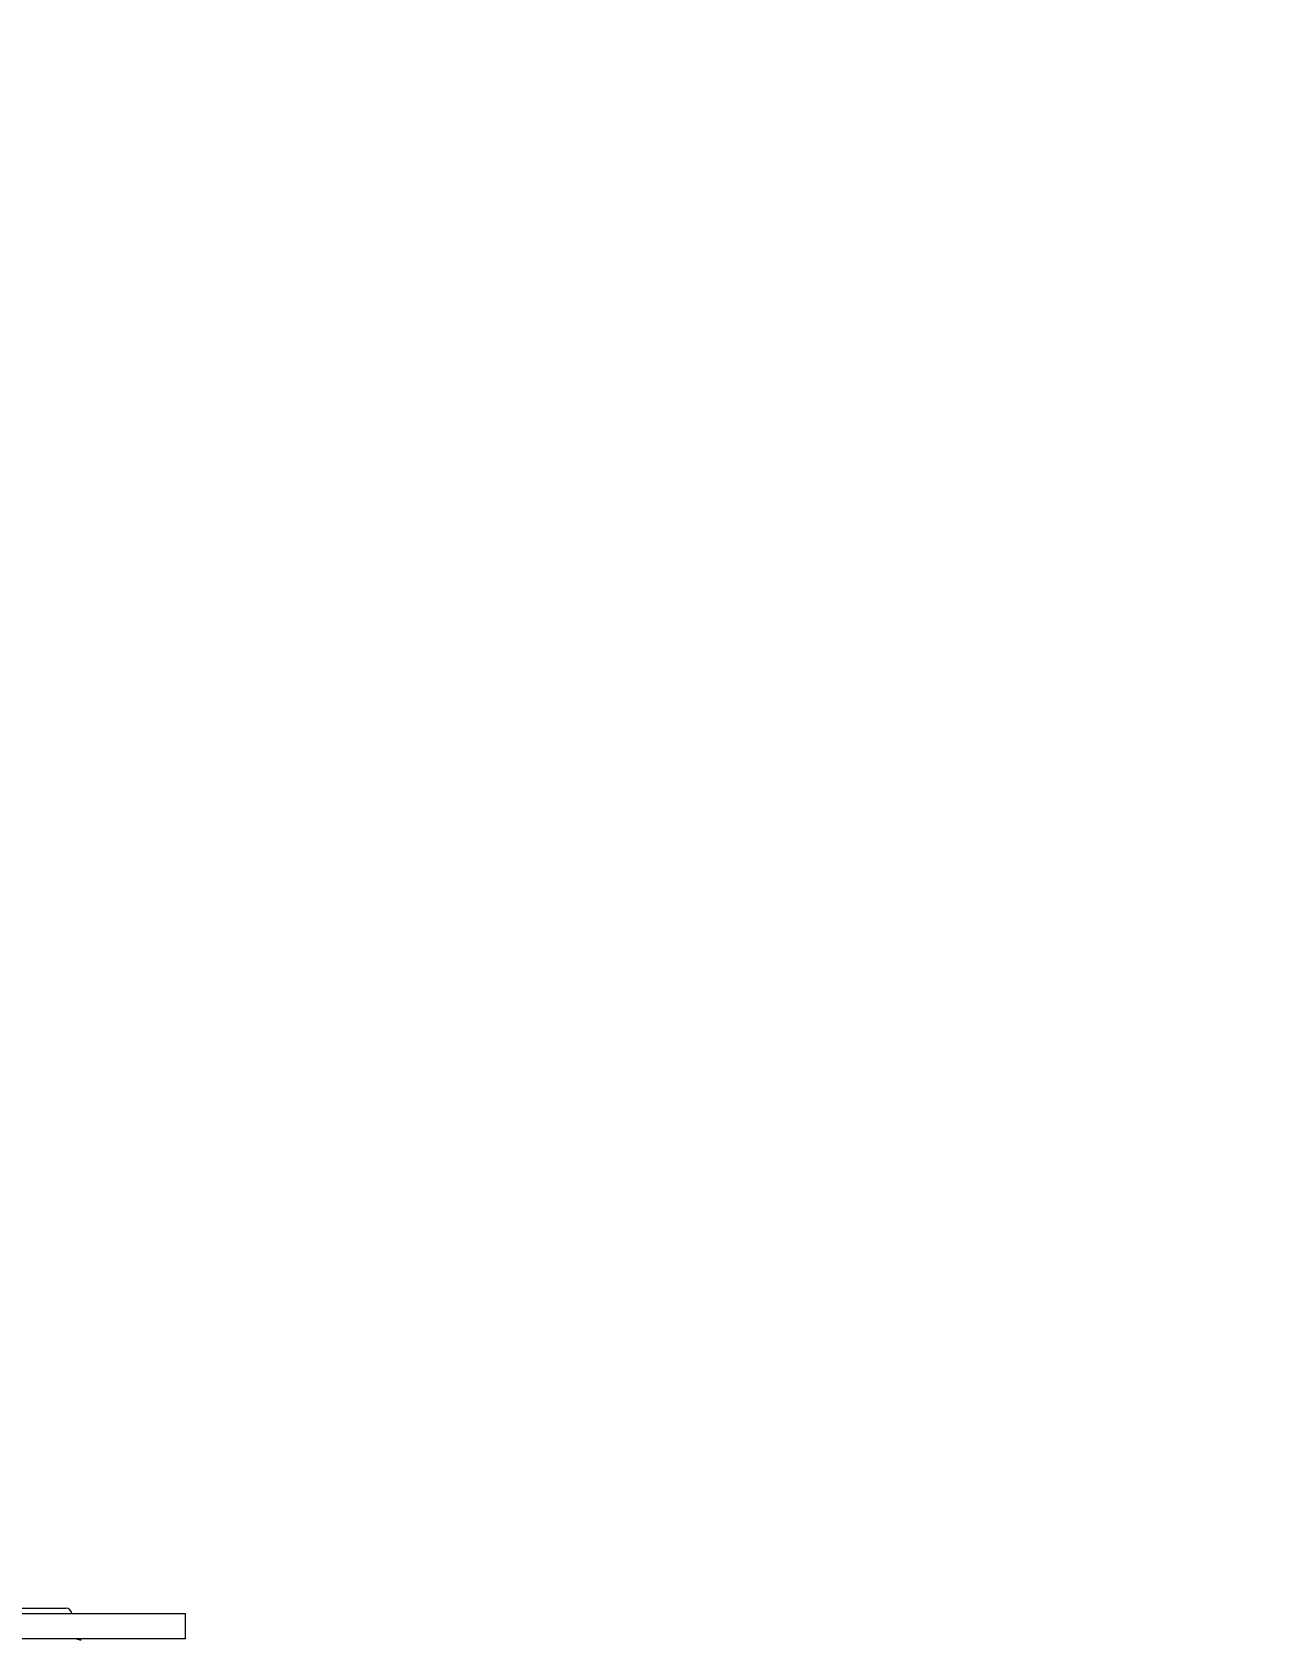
# Model space of a CAD drawing. Header units: millimetres. Extents: x -6104 to 7803, y -6013 to 4803.
# Drawn here: x 2100 to 3140, y 406 to 1770 of the extents above; entities that cross this region are included whole.
import ezdxf

# ---------------------------------------------------------------- set-up
doc = ezdxf.new("R2010")
doc.units = ezdxf.units.MM
for name, color, linetype in [('DIKOM_ОБЪЕКТ', 7, 'Continuous'), ('DIKOM_РАЗМЕР_ЗОНА', 7, 'Continuous'), ('DIKOM_РАЗМЕР_ОБЪЕКТА', 7, 'Continuous')]:
    doc.layers.add(name, color=color, linetype=linetype)
doc.styles.add('style1', font='arial.ttf', dxfattribs={"width": 0.8})
doc.dimstyles.new('1-50', dxfattribs={"dimtxt": 300, "dimasz": 200, "dimexe": 100, "dimexo": 0, "dimgap": 100, "dimtad": 1, "dimtxsty": 'style1', "dimcen": 200, "dimclrd": 7, "dimclre": 7, "dimclrt": 7, "dimadec": 1, "dimazin": 2, "dimtfac": 1, "dimtmove": 0, "dimatfit": 2, "dimfxl": 0, "dimlwd": 25, "dimlwe": 18, "dimarcsym": 0})

# ---------------------------------------------------------------- blocks, each defined once
blk = doc.blocks.new('*D11')
at = {"layer": 'Defpoints', "color": 0, "transparency": 16777216}
for p in [(2860.7, 3297.7), (2853.9, -3146.5), (6088, -3146.5)]:
    blk.add_point(p, dxfattribs=at)
at = {"layer": 'DIKOM_РАЗМЕР_ОБЪЕКТА', "color": 7, "lineweight": 18, "transparency": 16777216}
for p, q in [((2860.7, 3297.7), (6188, 3297.7)), ((2853.9, -3146.5), (6188, -3146.5))]:
    blk.add_line(p, q, dxfattribs=at)
at = {"layer": 'DIKOM_РАЗМЕР_ОБЪЕКТА', "color": 7, "lineweight": 25, "transparency": 16777216}
blk.add_line((6088, 3097.7), (6088, -2946.5), dxfattribs=at)
at = {"layer": 'DIKOM_РАЗМЕР_ОБЪЕКТА', "color": 7, "transparency": 16777216}
for points in [[(6054.6, 3097.7), (6121.3, 3097.7), (6088, 3297.7)], [(6054.6, -2946.5), (6121.3, -2946.5), (6088, -3146.5)]]:
    blk.add_solid(points, dxfattribs=at)
at = {"layer": 'DIKOM_РАЗМЕР_ОБЪЕКТА', "color": 7, "transparency": 16777216, "insert": (5834.8, 129.2), "char_height": 300, "attachment_point": 5, "rotation": 90, "style": 'style1'}
blk.add_mtext('6450', dxfattribs=at)
blk = doc.blocks.new('*D13')
at = {"layer": 'Defpoints', "color": 0, "transparency": 16777216}
for p in [(2913.4, 4802.5), (7702.7, 4802.5), (3095.2, -4640)]:
    blk.add_point(p, dxfattribs=at)
at = {"layer": 'DIKOM_РАЗМЕР_ЗОНА', "color": 7, "lineweight": 18, "transparency": 16777216}
for p, q in [((2913.4, 4802.5), (7802.7, 4802.5)), ((3095.2, -4640), (7802.7, -4640))]:
    blk.add_line(p, q, dxfattribs=at)
at = {"layer": 'DIKOM_РАЗМЕР_ЗОНА', "color": 7, "lineweight": 25, "transparency": 16777216}
blk.add_line((7702.7, -4440), (7702.7, 4602.5), dxfattribs=at)
at = {"layer": 'DIKOM_РАЗМЕР_ЗОНА', "color": 7, "transparency": 16777216}
for points in [[(7669.4, 4602.5), (7736.1, 4602.5), (7702.7, 4802.5)], [(7669.4, -4440), (7736.1, -4440), (7702.7, -4640)]]:
    blk.add_solid(points, dxfattribs=at)
at = {"layer": 'DIKOM_РАЗМЕР_ЗОНА', "color": 7, "transparency": 16777216, "insert": (7449.6, 71.5), "char_height": 300, "attachment_point": 5, "rotation": 90, "style": 'style1'}
blk.add_mtext('9450', dxfattribs=at)

msp = doc.modelspace()

# ---------------------------------------------------------------- linework, layer by layer
at = {"layer": 'DIKOM_ОБЪЕКТ', "color": 7, "linetype": 'Continuous', "lineweight": 15}
for p, q in [((2028.296, 432.739), (2128.419, 432.739)), ((2229.818, 427.739), (2041.709, 427.739)), ((2229.818, 406.739), (2229.818, 427.739)), ((2229.818, 406.739), (2041.709, 406.739))]:
    msp.add_line(p, q, dxfattribs=at)
for centre, radius, start, end in [((2128.419, 427.739), 5, 0, 90), ((2141.419, 413.739), 8, 241.044976, 270)]:
    msp.add_arc(centre, radius, start, end, dxfattribs=at)

# ---------------------------------------------------------------- dimensions: what is measured, and where the dimension line sits
at = {"layer": 'DIKOM_РАЗМЕР_ЗОНА'}
dim = msp.add_linear_dim(base=(7702.738, 4802.534), p1=(3095.2, -4639.996), p2=(2913.385, 4802.534), angle=90, text='9450', dimstyle='1-50', dxfattribs=at)
dim.commit()
dim.dimension.update_dxf_attribs({"geometry": '*D13', "text_midpoint": (7702.738, 71.467), "dimtype": 160})
at = {"layer": 'DIKOM_РАЗМЕР_ОБЪЕКТА'}
dim = msp.add_linear_dim(base=(6087.96, -3146.528), p1=(2860.711, 3297.686), p2=(2853.893, -3146.528), angle=90, text='6450', dimstyle='1-50', dxfattribs=at)
dim.commit()
dim.dimension.update_dxf_attribs({"geometry": '*D11', "text_midpoint": (6087.96, 129.249), "dimtype": 160})

doc.saveas('drawing.dxf')
